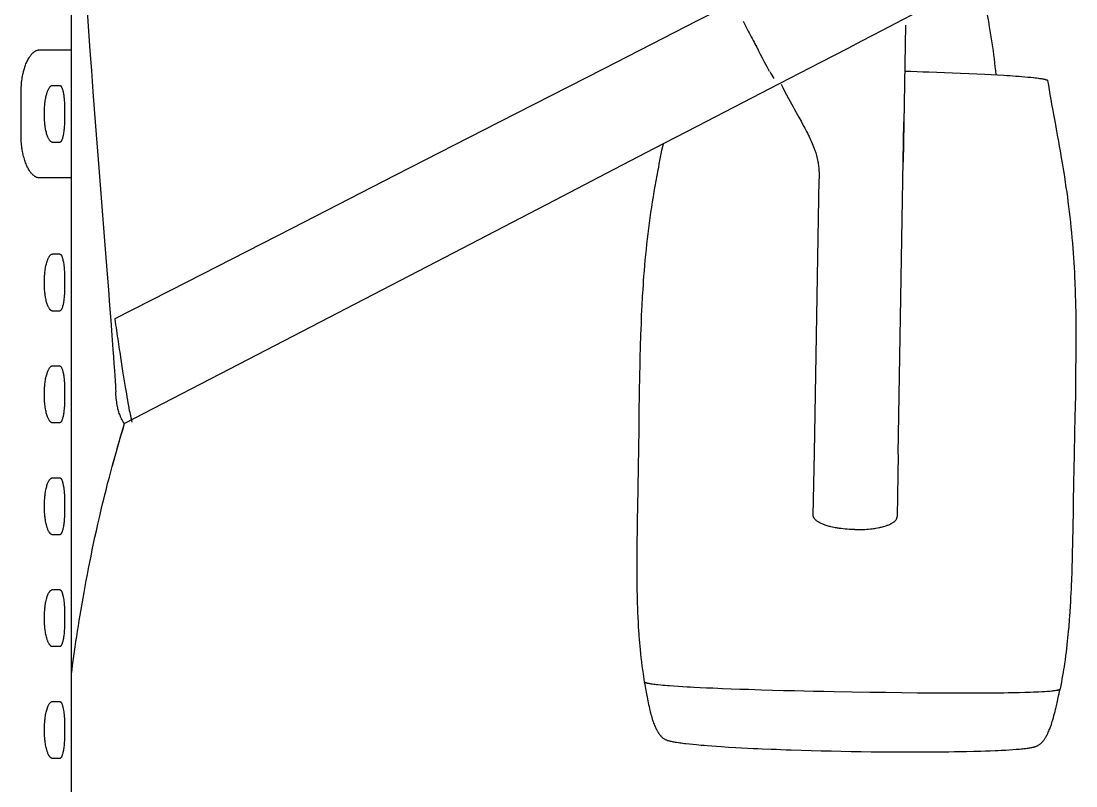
# Model space of a CAD drawing. Extents: x -62750 to 17911, y -49048 to 6133.
# Drawn here: x 1523 to 6557, y -37821 to -34174 of the extents above; entities that cross this region are included whole.
import ezdxf

# ---------------------------------------------------------------- set-up
doc = ezdxf.new("R2010")
doc.units = 0
doc.layers.get('0').update_dxf_attribs({"linetype": 'CONTINUOUS'})

msp = doc.modelspace()

# ---------------------------------------------------------------- linework, layer by layer
at = {"color": 7}
for p, q in [((1763.7, -42697.5), (1763.7, -25158.8)), ((4746.7, -34174.6), (4533.5, -34283.6)), ((4825.8, -34134.1), (4746.7, -34174.6)), ((5744.7, -34193.3), (5733.3, -34846.4)), ((4533.5, -34283.6), (4300.9, -34402.5)), ((4300.9, -34402.5), (3804.1, -34656.5)), ((1673.6, -34480.2), (1706.6, -34480.2)), ((1731, -34602.2), (1731, -34630.2)), ((3804.1, -34656.5), (3307.3, -34910.5)), ((5731.8, -34934.2), (5736.7, -34654.1)), ((1706.6, -34752.2), (1673.6, -34752.2)), ((1753.6, -34920.9), (1608.1, -34920.9)), ((3307.3, -34910.5), (2814.9, -35162.3)), ((5309.1, -36231.9), (5331.8, -34927.2)), ((5709, -36238.9), (5731.8, -34934.2)), ((2814.9, -35162.3), (2313.7, -35418.5)), ((1673.6, -35284.4), (1706.6, -35284.4)), ((2313.7, -35418.5), (1970.2, -35594.1)), ((1706.6, -35556.4), (1673.6, -35556.4)), ((6557.4, -35658.9), (6554.7, -35952.5)), ((1673.6, -35817.8), (1706.6, -35817.8)), ((1731, -35939.8), (1731, -35967.8)), ((1706.6, -36089.8), (1673.6, -36089.8)), ((5303.8, -36530.8), (5309.1, -36231.9)), ((5709, -36238.9), (5703.8, -36537.8)), ((1673.6, -36351.3), (1706.6, -36351.3)), ((1731, -36473.3), (1731, -36501.3)), ((1706.6, -36623.3), (1673.6, -36623.3)), ((1673.6, -36884.7), (1706.6, -36884.7)), ((1731, -37006.7), (1731, -37034.7)), ((1706.6, -37156.7), (1673.6, -37156.7)), ((1673.6, -37418), (1706.6, -37418)), ((1731, -37540), (1731, -37568)), ((1706.6, -37690), (1673.6, -37690))]:
    msp.add_line(p, q, dxfattribs=at)
at = {"color": 7, "ltscale": 0.35}
for p, q in [((1635.1, -34616.2), (1635.1, -34602.2)), ((1635.1, -34630.2), (1635.1, -34616.2)), ((1635.1, -35420.4), (1635.1, -35406.4)), ((1635.1, -35434.4), (1635.1, -35420.4)), ((1635.1, -35953.8), (1635.1, -35939.8)), ((1635.1, -35967.8), (1635.1, -35953.8)), ((1635.1, -36487.3), (1635.1, -36473.3)), ((1635.1, -36501.3), (1635.1, -36487.3)), ((1635.1, -37020.7), (1635.1, -37006.7)), ((1635.1, -37034.7), (1635.1, -37020.7)), ((1635.1, -37554), (1635.1, -37540)), ((1635.1, -37568), (1635.1, -37554))]:
    msp.add_line(p, q, dxfattribs=at)
at = {"color": 7, "ltscale": 9.78468e-05}
msp.add_line((1975.2, -35941.9), (1975.2, -35941.9), dxfattribs=at)
at = {"color": 7}
for points in [[(6121.7, -33963.4), (6075.7, -33987.6), (6029.7, -34011.7), (5977.9, -34038.9), (5926.1, -34066), (5828.2, -34117.1), (5730.2, -34168), (5632.1, -34219), (5534, -34269.9), (5468.6, -34303.8), (5337.7, -34371.5), (5141.3, -34473.1), (4748.6, -34676.4), (4544.5, -34782.1), (4315.5, -34900.8), (4069, -35028.6), (3502.3, -35322.6), (2607, -35787.4), (2017.2, -36093.4)], [(6099.7, -33975), (6105.1, -34000.1), (6110.4, -34025.3), (6115.6, -34050.4), (6120.7, -34075.6), (6125.7, -34100.8), (6130.5, -34126), (6135.2, -34151.2), (6139.8, -34176.4), (6142, -34189), (6144.2, -34201.6), (6147.4, -34220.6), (6150.5, -34239.5), (6153.5, -34258.5), (6156.4, -34277.5), (6159.2, -34296.4), (6161.8, -34315.4), (6164.4, -34334.4), (6166.8, -34353.4), (6169.1, -34372.4), (6171.2, -34391.5), (6173.2, -34410.5), (6175.1, -34429.6)], [(1838.9, -34127.8), (1842.1, -34174.6), (1845.3, -34221.2), (1848.7, -34268.6), (1852, -34315.8), (1858.8, -34408.7), (1862.6, -34460.4), (1866.4, -34511.9), (1874.1, -34613.9), (1881.9, -34714.7), (1888.1, -34794.2), (1894.2, -34872.9), (1907.1, -35037.5), (1921.7, -35221.6), (1934, -35379.8), (1940, -35455.8), (1945.7, -35529.6), (1951.2, -35602.3), (1956.6, -35672.3), (1961.6, -35739.4), (1964.1, -35774.1), (1966.6, -35807.9), (1968.9, -35840.7), (1970.5, -35864.6), (1972.1, -35887.9), (1973.8, -35915.4), (1974.5, -35928.8), (1975.2, -35941.9)], [(1523.2, -34511.6), (1523.3, -34503.8), (1523.5, -34496.1), (1523.9, -34488.4), (1524.4, -34480.6), (1525, -34473), (1525.8, -34465.3), (1526.7, -34457.7), (1527.8, -34450.2), (1529, -34442.7), (1530.3, -34435.3), (1531.8, -34428), (1532.6, -34424.3), (1533.4, -34420.6), (1534.3, -34417), (1535.2, -34413.5), (1536.4, -34408.8), (1537.7, -34404.1), (1539.1, -34399.5), (1540.9, -34394), (1542.7, -34388.6), (1544.6, -34383.3), (1546.6, -34378.1), (1548.7, -34373.1), (1551, -34368), (1553.3, -34363), (1555.7, -34358.2), (1558.2, -34353.6), (1559.5, -34351.4), (1560.8, -34349.1), (1563, -34345.6), (1565.3, -34342.1), (1567.6, -34338.8), (1570, -34335.6), (1572.5, -34332.6), (1574.9, -34329.8), (1576.2, -34328.4), (1577.5, -34327.1), (1578.8, -34325.8), (1580.1, -34324.6), (1582.1, -34322.8), (1584.1, -34321.1), (1586.1, -34319.6), (1588.2, -34318.2), (1590, -34317.1), (1591.9, -34316), (1593.7, -34315.1), (1595.6, -34314.2), (1597.4, -34313.5), (1599.2, -34312.9), (1601, -34312.4), (1602.4, -34312.1), (1603.7, -34311.9), (1605.1, -34311.7), (1606.5, -34311.6)], [(1606.5, -34311.6), (1610.1, -34311.5), (1612.4, -34311.5), (1617, -34311.6), (1622.1, -34311.6)], [(1622.1, -34311.6), (1661.2, -34311.5), (1684, -34311.6), (1721.3, -34311.6), (1757.1, -34311.6), (1762.4, -34311.6)], [(5071.7, -34369.2), (5062, -34351), (5052.2, -34332.7), (5042.5, -34314.4)], [(5095.8, -34413.8), (5083.8, -34391.7), (5071.7, -34369.2)], [(5740.9, -34412.5), (5770, -34413.3), (5799.1, -34414.2), (5827, -34415), (5854.9, -34415.9), (5892.9, -34417.1), (5930.9, -34418.5), (5969, -34419.9), (6007.4, -34421.4), (6045.8, -34423.1), (6084.3, -34424.8), (6122.7, -34426.7), (6152.7, -34428.3), (6182.7, -34430), (6212.7, -34431.8), (6227.7, -34432.8), (6242.7, -34433.8), (6257, -34434.8), (6271.2, -34435.8), (6285.2, -34436.9), (6299.2, -34438), (6313.3, -34439.2), (6327.4, -34440.5), (6341.6, -34441.8), (6355.7, -34443.3), (6362.8, -34444.1), (6369.9, -34445), (6379.1, -34446.1), (6383.6, -34446.8), (6388.2, -34447.4), (6392.7, -34448.2), (6397.3, -34448.9), (6401.2, -34449.6), (6405, -34450.4), (6408.8, -34451.2), (6411.1, -34451.8), (6413.3, -34452.4), (6414.8, -34452.8), (6416.2, -34453.2), (6417.5, -34453.7), (6418.7, -34454.2), (6419.5, -34454.5), (6420.3, -34455), (6421, -34455.3), (6421.5, -34455.7), (6422, -34456.2), (6422.3, -34456.5), (6422.5, -34456.8), (6422.6, -34457.2)], [(1657.2, -34493.1), (1658.8, -34490.7), (1659.6, -34489.6), (1660.4, -34488.6), (1661.5, -34487.2), (1662.6, -34486), (1663.7, -34484.9), (1664.8, -34484), (1665.9, -34483.1), (1667, -34482.4), (1668.1, -34481.7), (1669.1, -34481.2), (1670.2, -34480.8), (1671.2, -34480.5), (1672.4, -34480.3), (1673.6, -34480.2)], [(1706.6, -34480.2), (1707.3, -34480.3), (1708, -34480.4), (1708.6, -34480.6), (1709.1, -34480.8), (1709.6, -34481), (1710.6, -34481.6), (1711.6, -34482.3), (1712.6, -34483.2), (1713.1, -34483.9), (1713.7, -34484.5), (1714.2, -34485.3), (1714.8, -34486.1), (1715.7, -34487.6), (1716.6, -34489.3), (1717.7, -34491.5), (1718.7, -34494), (1719.7, -34496.7), (1720.7, -34499.8), (1721.7, -34503.2), (1722.6, -34506.9), (1723.5, -34510.9), (1724.4, -34515), (1724.9, -34517.5)], [(5150.5, -34475), (5158.7, -34491.1), (5167.1, -34507.4), (5176.3, -34524.9), (5185.8, -34542.7), (5193.4, -34556.9), (5201.1, -34571.1), (5207.9, -34583.3), (5214.6, -34595.5), (5228.6, -34620.5), (5235, -34632.1), (5246, -34651.7), (5251.4, -34661.5), (5259.5, -34676.3), (5263.5, -34683.7), (5267.5, -34691.1), (5272.1, -34700), (5276.7, -34709), (5281.8, -34719.1), (5284.3, -34724.2), (5286.7, -34729.3), (5289.9, -34736), (5293, -34742.7), (5296, -34749.5), (5299.4, -34757.4), (5302.6, -34765.3), (5305.7, -34773.4), (5308.7, -34781.3), (5310.1, -34785.4), (5311.5, -34789.4), (5312.9, -34793.4), (5314.1, -34797.4), (5315.8, -34802.8), (5317.4, -34808.1), (5319.3, -34815.2), (5321.1, -34822.3), (5322.8, -34829.5), (5324.4, -34836.7), (5325.5, -34842.7), (5326.6, -34848.8), (5327.6, -34855), (5328.5, -34861.1), (5329.2, -34867.2), (5330, -34874.1), (5330.6, -34880.9), (5331.1, -34887.8), (5331.4, -34894.6), (5331.7, -34902.4), (5331.9, -34910.2), (5331.9, -34918.1), (5331.9, -34925.9)], [(6422.6, -34457.2), (6426.2, -34479.7), (6429.9, -34502.2), (6433.7, -34524.6), (6437.6, -34547), (6441.6, -34569.5), (6447, -34599.4), (6450.6, -34619.3), (6457.9, -34659.1), (6465.1, -34698.5), (6468.7, -34718.2), (6474.1, -34747.8), (6478, -34769.9), (6481.9, -34792.1), (6487.7, -34825.4), (6490.5, -34842.1), (6493.3, -34858.8), (6497.9, -34887.1), (6502.4, -34915.5), (6504.6, -34929.7), (6506.8, -34943.9), (6510.1, -34966.6), (6513.4, -34989.4), (6516.5, -35012.1), (6519.5, -35034.9), (6522.4, -35057.7), (6525.5, -35082.6), (6528.3, -35107.5), (6531.1, -35132.4), (6533.7, -35157.3), (6536.1, -35182.2), (6538.4, -35207.2), (6540.6, -35232.1), (6542.6, -35257.1), (6544.3, -35280), (6545.9, -35302.8), (6547.3, -35325.7), (6548.7, -35348.6), (6549.9, -35371.4), (6550.7, -35385.7), (6551.3, -35399.9), (6552, -35414.3), (6552.6, -35428.7), (6553.7, -35457.3), (6554.5, -35482.5), (6555.2, -35507.7), (6555.8, -35532.9), (6556.3, -35558.1), (6556.6, -35574.2), (6556.8, -35590.4), (6557, -35607.9), (6557.2, -35625.3), (6557.4, -35658.9)], [(1523.2, -34720.9), (1523.2, -34581.3), (1523.2, -34511.6)], [(1640.7, -34540.8), (1641.8, -34535.7), (1642.9, -34530.8), (1644.2, -34525.9), (1645.5, -34521.3), (1646.8, -34516.7), (1647.9, -34513.6), (1649, -34510.6), (1650, -34507.8), (1651.1, -34505.1), (1652.7, -34501.5), (1653.5, -34499.8), (1654.4, -34498.2), (1655.8, -34495.6), (1657.2, -34493.1)], [(1724.9, -34517.5), (1725.7, -34522.5), (1726.5, -34527.6), (1727.2, -34532.9), (1727.7, -34536.9), (1728.1, -34541), (1728.5, -34545.3), (1729.2, -34553.2), (1729.8, -34561.5), (1730.3, -34569.9), (1730.3, -34571.8), (1730.7, -34580.9), (1730.9, -34588), (1731, -34595.1), (1731, -34602.2)], [(1635.1, -34602.2), (1635.2, -34595.8), (1635.3, -34589.4), (1635.6, -34583.1), (1636, -34576.7), (1636.5, -34570.5), (1637.2, -34564.2), (1637.9, -34558.2), (1638.7, -34552.3), (1639.7, -34546.5), (1640.7, -34540.8)], [(1646.6, -34714.9), (1645.2, -34710.2), (1643.8, -34705.2), (1642.5, -34700.1), (1641.4, -34694.9), (1640.3, -34689.5), (1639.3, -34684), (1638.8, -34680.6), (1638.3, -34677.1), (1637.8, -34673.5), (1637.2, -34668.4), (1636.5, -34661.4), (1636, -34655.6), (1635.6, -34649.3), (1635.3, -34643), (1635.2, -34636.6), (1635.1, -34630.2)], [(1731, -34630.2), (1730.9, -34640.2), (1730.7, -34650.2), (1730.4, -34660.1), (1730.1, -34664.9), (1729.9, -34669.8), (1729.4, -34676.4), (1728.9, -34682.9), (1728.3, -34689.3), (1727.9, -34694)], [(1525.4, -34763.3), (1524.7, -34756.3), (1524.2, -34749.3), (1523.8, -34742.2), (1523.5, -34735.1), (1523.3, -34728), (1523.2, -34720.9)], [(1673.6, -34752.2), (1673, -34752.2), (1672.3, -34752.2), (1671.6, -34752.1), (1671, -34751.9), (1669.7, -34751.5), (1668.3, -34750.9), (1667, -34750.2), (1665.7, -34749.3), (1664.9, -34748.6), (1664.1, -34747.9), (1663.3, -34747.2), (1662.5, -34746.4), (1661.2, -34744.9), (1659.8, -34743.2), (1659, -34742.1), (1658.2, -34740.9), (1656.7, -34738.4), (1655.1, -34735.7), (1653.8, -34733.1), (1652.4, -34730.4), (1650.9, -34726.8), (1649.4, -34723), (1648, -34719.1), (1646.6, -34714.9)], [(1727.9, -34694), (1727.1, -34700.3), (1726.3, -34706.3), (1725.3, -34712.2), (1724.3, -34717.8), (1723.8, -34720.5), (1723.2, -34723.1), (1722.1, -34727.6), (1721.5, -34729.8), (1720.9, -34731.9), (1720.1, -34734.5), (1719.3, -34737), (1718.4, -34739.4)], [(1538.9, -34832.3), (1537.1, -34826.3), (1535.5, -34820.1), (1533.9, -34813.9), (1532.4, -34807.6), (1531.1, -34801.3), (1529.9, -34794.9), (1528.9, -34789.7), (1528.1, -34784.5), (1527.3, -34779.2), (1526.8, -34775.3), (1526.3, -34771.3), (1525.4, -34763.3)], [(1718.4, -34739.4), (1717.3, -34741.8), (1716.3, -34743.9), (1715.7, -34745), (1715.1, -34746), (1714.5, -34746.8), (1714, -34747.6), (1713.2, -34748.5), (1712.4, -34749.4), (1711.7, -34750.1), (1710.9, -34750.7), (1710.1, -34751.3), (1709.3, -34751.7), (1708.5, -34752), (1707.5, -34752.2), (1706.6, -34752.2)], [(4586.9, -34760.1), (4580.3, -34791.4), (4573.9, -34822.7), (4570.8, -34838.6), (4567.6, -34854.5), (4564.6, -34869.9), (4561.6, -34885.4), (4556.9, -34910.6), (4552.3, -34935.7), (4547.8, -34960.9), (4543.5, -34986.1), (4539.3, -35011.3), (4535.2, -35036.4), (4531.4, -35061.5), (4527.6, -35086.7), (4524.1, -35111.9), (4520.7, -35137.1), (4517.4, -35162.3), (4514.3, -35187.6), (4511.3, -35212.8), (4508.4, -35238.1), (4505.8, -35263.4), (4503.2, -35288.8), (4500.8, -35314.1), (4498.6, -35339.5), (4496.5, -35364.9), (4494.5, -35390.3), (4492.9, -35411.5), (4491.4, -35432.7), (4490, -35453.9), (4489, -35469.7), (4488.1, -35485.6), (4487.1, -35501.5), (4486.3, -35517.5), (4485.4, -35533.5), (4484.6, -35549.5), (4483.1, -35581.6), (4481.8, -35613.6), (4480.6, -35645.7), (4479.8, -35666.7), (4479.1, -35687.8), (4478.5, -35709.5), (4477.8, -35731.2), (4476.7, -35773.9), (4475.7, -35816.9), (4474.9, -35859.9), (4474.3, -35888.6), (4473.8, -35917.3), (4473.2, -35955.5), (4472, -36032), (4470.7, -36121.5), (4469.4, -36211), (4468, -36300.6), (4466.4, -36397.2), (4464.8, -36493.9), (4463.9, -36548.2), (4463.5, -36575.3), (4462.9, -36615.9), (4462.5, -36646.4), (4462.2, -36676.9), (4462, -36701), (4461.8, -36725.1), (4461.7, -36746.4), (4461.7, -36767.8), (4461.7, -36798.1), (4461.8, -36828.4), (4462.1, -36858.6), (4462.3, -36873.7), (4462.5, -36888.8), (4462.9, -36908.9), (4463.4, -36928.9), (4463.9, -36949), (4464.6, -36971.6), (4465.5, -36994.2), (4466.5, -37016.8), (4467.6, -37039.4), (4468.9, -37061.4), (4470.3, -37083.3), (4471, -37094.3), (4471.8, -37105.3), (4473.1, -37121.8), (4474.5, -37138.2), (4476, -37154.7), (4477.5, -37171.1), (4479.5, -37190.3), (4481.6, -37209.5), (4483.9, -37228.6), (4486.3, -37247.8), (4487.5, -37257.4), (4488.8, -37267), (4490.2, -37276.5), (4491.6, -37285.9), (4493.5, -37298.7), (4495.4, -37311.4), (4497.5, -37324)], [(1608.1, -34920.9), (1606, -34920.8), (1603.9, -34920.6), (1601.7, -34920.2), (1599.6, -34919.7), (1597.5, -34919), (1595.4, -34918.2), (1593.2, -34917.2), (1591.6, -34916.3), (1590, -34915.4), (1588.3, -34914.4), (1587.1, -34913.6), (1585.9, -34912.7), (1583.5, -34910.8), (1581.1, -34908.8), (1578.6, -34906.5), (1576.1, -34904), (1573.7, -34901.3), (1571.3, -34898.5), (1569, -34895.5), (1566.7, -34892.3), (1565.3, -34890.4), (1564, -34888.4), (1562.7, -34886.4), (1561.4, -34884.3), (1558.8, -34880), (1556.4, -34875.5), (1555.1, -34873.1), (1553.9, -34870.6), (1551.4, -34865.5), (1549.1, -34860.3), (1546.9, -34855), (1544.7, -34849.5), (1542.7, -34843.9), (1540.8, -34838.1), (1538.9, -34832.3)], [(5330.1, -34874.2), (5330.7, -34881.3), (5331.1, -34888.5), (5331.5, -34895.6), (5331.7, -34902.8)], [(1760.1, -34920.9), (1759.5, -34920.9), (1758.3, -34920.9), (1753.6, -34920.9)], [(1762.5, -34920.9), (1762.4, -34920.9), (1762.1, -34920.9), (1761.7, -34920.9), (1761.2, -34920.9), (1760.5, -34920.9), (1760.1, -34920.9)], [(1635.1, -35406.4), (1635.2, -35398.9), (1635.3, -35395.1), (1635.4, -35391.4), (1635.7, -35386.4), (1636, -35381.5), (1636.4, -35376.6), (1637, -35370.5), (1637.6, -35364.4), (1638.4, -35358.5), (1639.4, -35352.6), (1640.4, -35346.9), (1641.5, -35341.3), (1642.7, -35335.9), (1644, -35330.6), (1645.4, -35325.5), (1646.9, -35320.6), (1647.7, -35318.2), (1648.6, -35315.9), (1649.4, -35313.7), (1650.2, -35311.5), (1651.4, -35308.7), (1652.6, -35306), (1653.8, -35303.4), (1655.1, -35300.9), (1656.5, -35298.5), (1657.9, -35296.3), (1659.3, -35294.2), (1660.8, -35292.3), (1662.2, -35290.6), (1663.7, -35289.1), (1664.8, -35288.1), (1665.9, -35287.3), (1667, -35286.5), (1668, -35285.9), (1669.1, -35285.4), (1670.2, -35285), (1671.2, -35284.7), (1672.4, -35284.5), (1673.6, -35284.4)], [(1706.6, -35284.4), (1707.3, -35284.4), (1708, -35284.6), (1708.6, -35284.7), (1709.1, -35284.9), (1709.6, -35285.2), (1710.6, -35285.7), (1711.6, -35286.5), (1712.6, -35287.4), (1713.1, -35288), (1713.7, -35288.7), (1714.2, -35289.5), (1714.8, -35290.3), (1715.9, -35292.1), (1716.9, -35293.9), (1717.8, -35296), (1718.7, -35298.2), (1719.7, -35300.9), (1720.6, -35303.5), (1721.4, -35306.2), (1722.3, -35309.7), (1723.2, -35313.7), (1724.1, -35317.8), (1724.9, -35322.2), (1725.8, -35327.2), (1726.6, -35332.4), (1727.5, -35339.6), (1728.3, -35347), (1729, -35354.6), (1729.5, -35360.9), (1729.9, -35367.7), (1730.3, -35375.8), (1730.5, -35379.8), (1730.8, -35387.7), (1730.9, -35393.2), (1731, -35398.8), (1731, -35408.9), (1731, -35434.4)], [(1673.6, -35556.4), (1672.4, -35556.3), (1671.1, -35556.1), (1669.8, -35555.7), (1668.6, -35555.2), (1667.3, -35554.5), (1666.5, -35554), (1665.7, -35553.4), (1664.9, -35552.8), (1664.1, -35552.1), (1663.1, -35551.1), (1662.3, -35550.2), (1661.5, -35549.3), (1660.6, -35548.4), (1659.8, -35547.3), (1659, -35546.2), (1658.3, -35545.1), (1656.7, -35542.6), (1655.1, -35539.9), (1653.8, -35537.3), (1652.4, -35534.5), (1650.9, -35531), (1649.3, -35527.1), (1647.8, -35522.9), (1646.4, -35518.6), (1645, -35513.7), (1643.6, -35508.6), (1642.9, -35505.7), (1642.2, -35502.8), (1640.9, -35496.9), (1639.8, -35490.8), (1639.2, -35487.4), (1638.7, -35484), (1638.2, -35480.5), (1637.5, -35475), (1636.8, -35469.2), (1636.5, -35465.4), (1636.1, -35461.6), (1635.7, -35454.9), (1635.4, -35448.1), (1635.2, -35441.2), (1635.1, -35434.4)], [(1731, -35434.4), (1730.9, -35444.2), (1730.7, -35454), (1730.4, -35463.7), (1729.9, -35473.2), (1729.6, -35478), (1729.3, -35482.7), (1728.9, -35487.2), (1728.5, -35491.7), (1727.9, -35497.6), (1727.2, -35503.4), (1726.5, -35509), (1726, -35512.4), (1725.4, -35515.8), (1724.9, -35519.1), (1724.3, -35522.3), (1723.4, -35526.4), (1722.5, -35530.3), (1721.5, -35534), (1720.6, -35537.3), (1719.6, -35540.4), (1718.5, -35543.2), (1717.4, -35545.9), (1716.4, -35547.8), (1715.4, -35549.6), (1714.4, -35551.2), (1713.6, -35552.2), (1712.9, -35553.1), (1712.1, -35553.9), (1711.3, -35554.6), (1710.5, -35555.2), (1709.7, -35555.6), (1708.9, -35556), (1708.1, -35556.2), (1707.3, -35556.4), (1706.6, -35556.4)], [(1993.9, -35753.2), (2000.9, -35798.4), (2007.9, -35843.1)], [(1635.1, -35939.8), (1635.2, -35932.3), (1635.3, -35928.5), (1635.4, -35924.8), (1635.7, -35919.8), (1636, -35914.9), (1636.4, -35910), (1637, -35903.9), (1637.6, -35897.8), (1638.4, -35891.9), (1639.4, -35886), (1640.4, -35880.3), (1641.5, -35874.7), (1642.7, -35869.3), (1644, -35864), (1645.4, -35858.9), (1646.9, -35854), (1647.7, -35851.6), (1648.6, -35849.3), (1649.4, -35847.1), (1650.2, -35844.9), (1651.4, -35842.1), (1652.6, -35839.4), (1653.8, -35836.8), (1655.1, -35834.3), (1656.5, -35831.9), (1657.9, -35829.7), (1659.3, -35827.6), (1660.8, -35825.7), (1662.2, -35824), (1663.7, -35822.5), (1664.8, -35821.5), (1665.9, -35820.7), (1667, -35819.9), (1668, -35819.3), (1669.1, -35818.8), (1670.2, -35818.4), (1671.2, -35818.1), (1672.4, -35817.9), (1673.6, -35817.8)], [(1706.6, -35817.8), (1707.6, -35817.9), (1708.6, -35818.1), (1709.5, -35818.5), (1710.5, -35819), (1711.4, -35819.7), (1712, -35820.2), (1712.6, -35820.8), (1713.1, -35821.4), (1713.7, -35822.1), (1714.4, -35823.1), (1715.5, -35824.9), (1716.6, -35826.9), (1717.7, -35829.1), (1718.7, -35831.5), (1719.7, -35834.3), (1720.6, -35836.9), (1721.4, -35839.6), (1722.3, -35843.1), (1723.2, -35847.1), (1724.1, -35851.2), (1724.9, -35855.6), (1725.8, -35860.6), (1726.6, -35865.8), (1727.5, -35872.9), (1728.3, -35880.3), (1729, -35887.9), (1729.3, -35891.5), (1729.8, -35899), (1730.3, -35907.7), (1730.4, -35909.8), (1730.7, -35919.8), (1730.9, -35929.8), (1731, -35939.8)], [(2007.9, -35843.1), (2014, -35881.4), (2017.1, -35900.3), (2020.2, -35919.1)], [(2016.9, -36093.4), (2016.7, -36093.4), (2016.4, -36093.3), (2016.1, -36093.2), (2016, -36093), (2015.6, -36092.6), (2014.9, -36091.8), (2014, -36090.8), (2013.1, -36089.5), (2012.1, -36088.1), (2011.1, -36086.4), (2010.4, -36085), (2008.6, -36081.7), (2006.5, -36077.7), (2005.2, -36075.3), (2003, -36070.9), (2001.4, -36067.7), (1999.7, -36064.2), (1998.4, -36061.3), (1997.1, -36058.2), (1995.4, -36054.1), (1993.7, -36049.6), (1991.9, -36044.6), (1990.1, -36039.1), (1989.2, -36036.2), (1988.3, -36033.1), (1987, -36028.3), (1985.7, -36023.2), (1984.5, -36017.8), (1983.3, -36012.1), (1982, -36005.2), (1980.7, -35997.8), (1979.6, -35990.1), (1978.6, -35982), (1977.6, -35973.6), (1976.8, -35964.8), (1976.1, -35955.7), (1975.6, -35948.8), (1975.2, -35941.9)], [(2020.2, -35919.1), (2025.5, -35950.7), (2028.2, -35966.2), (2030.9, -35981.4)], [(1673.6, -36089.8), (1672.4, -36089.7), (1671.1, -36089.5), (1669.8, -36089.1), (1668.6, -36088.6), (1667.3, -36087.9), (1666.5, -36087.4), (1665.7, -36086.8), (1664.9, -36086.2), (1664.1, -36085.5), (1663.1, -36084.5), (1662.3, -36083.6), (1661.5, -36082.7), (1660.6, -36081.8), (1659.8, -36080.7), (1659, -36079.7), (1658.3, -36078.5), (1656.7, -36076), (1655.1, -36073.3), (1653.8, -36070.7), (1652.4, -36067.9), (1650.9, -36064.4), (1649.3, -36060.5), (1647.8, -36056.3), (1646.4, -36052), (1645, -36047.1), (1643.6, -36042), (1642.9, -36039.1), (1642.2, -36036.2), (1640.9, -36030.3), (1639.8, -36024.2), (1639.2, -36020.8), (1638.7, -36017.4), (1638.2, -36013.9), (1637.5, -36008.4), (1636.8, -36002.6), (1636.5, -35998.8), (1636.1, -35995), (1635.7, -35988.3), (1635.4, -35981.5), (1635.2, -35974.7), (1635.1, -35967.8)], [(1731, -35967.8), (1730.9, -35977.6), (1730.7, -35987.4), (1730.4, -35997.1), (1729.9, -36006.6), (1729.6, -36011.4), (1729.3, -36016.1), (1728.9, -36020.6), (1728.5, -36025.1), (1727.9, -36031), (1727.2, -36036.8), (1726.5, -36042.4), (1726, -36045.8), (1725.4, -36049.2), (1724.9, -36052.5), (1724.3, -36055.7), (1723.4, -36059.8), (1722.5, -36063.7), (1721.5, -36067.4), (1720.5, -36070.8), (1719.4, -36074.1), (1718.3, -36077.1), (1717.7, -36078.5), (1717.1, -36079.8), (1716.5, -36081), (1715.9, -36082.2), (1715.3, -36083.2), (1714.7, -36084.1), (1714.2, -36084.9), (1713.6, -36085.6), (1712.6, -36086.8), (1711.6, -36087.8), (1711, -36088.2), (1710.5, -36088.6), (1709.5, -36089.1), (1708.6, -36089.5), (1707.6, -36089.7), (1706.6, -36089.8)], [(2030.9, -35981.4), (2033.3, -35994.9), (2035.7, -36008.1), (2037.7, -36019.1), (2039.8, -36029.9)], [(6554.7, -35952.5), (6553.5, -36015.4), (6552.7, -36057.3), (6551, -36141.1), (6549.1, -36235.4), (6547.5, -36315.4), (6546.5, -36368.7), (6544.6, -36475.3), (6543.6, -36533.7), (6543, -36562.9), (6542.2, -36606.7), (6541.5, -36639.6), (6540.8, -36672.4), (6540.1, -36700.1), (6539.4, -36727.7), (6538.9, -36748.9), (6538.2, -36770.2), (6537.2, -36802.8), (6536, -36835.4), (6534.7, -36867.9), (6534, -36884.1), (6533.3, -36900.3), (6532.2, -36921.9), (6531.1, -36943.5), (6529.8, -36965), (6528.3, -36989.3), (6526.6, -37013.5), (6525.7, -37026.1), (6524.8, -37038.6), (6523.8, -37050.3), (6522.9, -37062), (6521.9, -37073.5), (6520.8, -37085), (6519.4, -37100.2), (6517.9, -37115.5), (6516.3, -37130.8), (6514.4, -37148), (6512.4, -37165.2), (6510.3, -37182.3), (6508.1, -37199.4), (6505.4, -37219.4), (6504, -37229.4), (6502.6, -37239.4), (6500.6, -37252.7), (6498.5, -37266), (6496.4, -37279.2), (6493.7, -37295.1), (6490.9, -37311), (6488.1, -37326.9), (6485, -37342.7), (6481.9, -37358.6)], [(2039.8, -36029.9), (2041.6, -36039.4), (2043.4, -36048.5), (2045.2, -36056.9), (2046.9, -36064.8)], [(1944.4, -36348.8), (1952.9, -36316.7), (1961.6, -36284.7), (1970.4, -36252.8), (1974.9, -36236.8), (1979.4, -36220.8), (1984, -36204.9), (1988.6, -36188.9), (1993.2, -36173), (1997.9, -36157), (2004.1, -36135.8), (2010.5, -36114.6), (2016.9, -36093.4)], [(1959.1, -36293.8), (1967, -36265.4), (1974.9, -36236.8), (1983.1, -36208.3), (1991.4, -36179.7), (1999.9, -36151), (2008.6, -36122.2), (2017.4, -36093.2)], [(2046.9, -36064.8), (2048, -36069.4), (2049, -36073.7), (2049.8, -36077), (2050.6, -36080.1), (2051.5, -36083.2), (2052.3, -36085.9)], [(1635.1, -36473.3), (1635.2, -36465.9), (1635.4, -36458.6), (1635.8, -36451.2), (1636.3, -36444), (1636.8, -36438.8), (1637.4, -36433.7), (1638, -36428.6), (1638.6, -36424), (1639.4, -36419.5), (1640.1, -36415), (1641.3, -36409), (1642.6, -36403.2), (1644, -36397.5), (1645.4, -36392.7), (1646.8, -36388), (1648.3, -36383.5), (1649.9, -36379.3), (1651.3, -36375.7), (1652.9, -36372.3), (1654.4, -36369.1), (1656, -36366.2), (1656.9, -36364.8), (1657.7, -36363.4), (1659.2, -36361.2), (1660.8, -36359.2), (1661.6, -36358.3), (1662.3, -36357.4), (1663.4, -36356.3), (1664.5, -36355.3), (1665.5, -36354.4), (1666.9, -36353.5), (1668.2, -36352.7), (1668.9, -36352.4), (1669.6, -36352.1), (1670.6, -36351.8), (1671.6, -36351.5), (1672.6, -36351.4), (1673.6, -36351.3)], [(1706.6, -36351.3), (1707.4, -36351.4), (1708.3, -36351.5), (1709.1, -36351.8), (1709.9, -36352.2), (1710.5, -36352.5), (1711, -36352.9), (1711.5, -36353.3), (1712.1, -36353.8), (1712.9, -36354.7), (1713.8, -36355.7), (1714.6, -36356.8), (1715.1, -36357.7), (1715.7, -36358.6), (1716.3, -36359.7), (1716.9, -36360.9), (1717.9, -36363), (1718.8, -36365.3), (1719.7, -36367.8), (1720.4, -36369.8), (1721, -36371.9), (1721.6, -36374), (1722.2, -36376.3), (1723.1, -36379.9), (1723.9, -36383.7), (1724.7, -36387.6), (1725.2, -36390.7), (1725.7, -36393.8), (1726.7, -36400.3), (1727.6, -36407.1), (1728.2, -36413), (1728.8, -36419), (1729.3, -36425.1), (1729.6, -36429.7), (1729.9, -36434.5), (1730.4, -36444), (1730.7, -36453.7), (1730.9, -36463.5), (1731, -36473.3)], [(1763.7, -37286.6), (1766.3, -37266.4), (1768.9, -37246.2), (1771.9, -37224.5), (1774.9, -37202.9), (1778.2, -37179.9), (1781.5, -37156.9), (1785.1, -37132.7), (1788.8, -37108.5), (1792.7, -37083.3), (1796.6, -37058.1), (1800.8, -37032.2), (1805.1, -37006.2), (1809.6, -36979.5), (1814.1, -36952.8), (1818.9, -36925.3), (1823.8, -36897.8), (1828.9, -36869.7), (1834.2, -36841.5), (1839.6, -36812.7), (1845.2, -36783.9), (1851, -36754.5), (1856.9, -36725.2), (1863, -36695.3), (1869.3, -36665.4), (1875.8, -36635.1), (1882.5, -36604.8), (1889.7, -36572.6), (1897, -36540.5), (1902.1, -36518.7), (1907.2, -36497), (1912.4, -36475.3), (1917.7, -36453.7), (1923.1, -36432.1), (1928.5, -36410.5), (1932.4, -36395), (1936.4, -36379.5), (1940.4, -36364.1), (1944.4, -36348.8)], [(1673.6, -36623.3), (1672.5, -36623.2), (1671.3, -36623.1), (1670.2, -36622.7), (1669.2, -36622.4), (1668.2, -36621.9), (1667.2, -36621.4), (1666.5, -36620.9), (1665.8, -36620.4), (1664.3, -36619.2), (1662.9, -36617.8), (1661.7, -36616.5), (1660.5, -36615.1), (1659.4, -36613.6), (1658.5, -36612.4), (1657.7, -36611.2), (1656.9, -36609.8), (1656, -36608.4), (1654.5, -36605.6), (1653, -36602.7), (1651.6, -36599.6), (1650.3, -36596.3), (1649.1, -36593.3), (1648, -36590.2), (1646.9, -36586.9), (1646.1, -36584.4), (1645.3, -36581.8), (1644.6, -36579.1), (1643.8, -36576.4), (1642.4, -36570.7), (1641.2, -36564.8), (1640, -36558.8), (1639, -36552.7), (1638.1, -36547.1), (1637.4, -36541.3), (1636.8, -36535.5), (1636.2, -36529.7), (1635.8, -36523.8), (1635.6, -36520), (1635.4, -36516.3), (1635.3, -36512.6), (1635.2, -36508.8), (1635.1, -36501.3)], [(1731, -36501.3), (1731, -36510.8), (1730.8, -36520.2), (1730.4, -36529.5), (1730, -36538.7), (1729.5, -36546.6), (1728.9, -36554.3), (1728.5, -36558.5), (1728.1, -36562.8), (1727.5, -36568.2), (1726.8, -36573.6), (1726.1, -36578.8), (1725.1, -36584.5), (1724.1, -36589.9), (1723.6, -36592.5), (1723, -36595), (1722.1, -36598.9), (1721.1, -36602.6), (1720, -36606), (1718.9, -36609.2), (1718.3, -36610.6), (1717.7, -36612), (1716.6, -36614.3), (1716, -36615.4), (1715.5, -36616.4), (1714.7, -36617.6), (1713.9, -36618.7), (1713.1, -36619.7), (1712.1, -36620.8), (1711.5, -36621.3), (1711, -36621.7), (1710.5, -36622.1), (1709.9, -36622.4), (1709.1, -36622.8), (1708.3, -36623.1), (1707.4, -36623.3), (1706.6, -36623.3)], [(5502.7, -36598.8), (5493.3, -36598.5), (5483.9, -36598.2), (5474.5, -36597.6), (5465.2, -36597), (5455.8, -36596.2), (5446.5, -36595.2), (5437.6, -36594.1), (5428.8, -36592.9), (5424.4, -36592.3), (5420.1, -36591.6), (5414.2, -36590.6), (5408.4, -36589.5), (5402.6, -36588.3), (5395.2, -36586.8), (5387.8, -36585), (5384.2, -36584.1), (5380.5, -36583.2), (5375.7, -36581.8), (5370.8, -36580.4), (5366, -36578.9), (5360.4, -36577), (5354.8, -36575), (5352.1, -36573.9), (5349.3, -36572.8), (5345.7, -36571.3), (5342, -36569.7), (5338.5, -36568), (5334.6, -36566), (5330.8, -36563.9), (5328.9, -36562.9), (5327.1, -36561.7), (5324.6, -36560.2), (5322.3, -36558.5), (5319.9, -36556.8), (5318.6, -36555.7), (5317.2, -36554.6), (5315.5, -36553.1), (5313.9, -36551.5), (5312.3, -36549.9), (5310.8, -36548.1), (5309.3, -36546.3), (5308, -36544.4), (5307.4, -36543.4), (5306.9, -36542.4), (5306.4, -36541.5), (5305.9, -36540.5), (5305.3, -36539.1), (5304.9, -36537.7), (5304.5, -36536.3), (5304.1, -36534.5), (5304, -36533.6), (5303.9, -36532.7), (5303.8, -36531.8), (5303.8, -36530.8)], [(5502.7, -36598.8), (5512.1, -36598.9), (5521.5, -36598.8), (5530.9, -36598.6), (5540.2, -36598.3), (5549.6, -36597.8), (5559, -36597.1), (5567.9, -36596.4), (5576.7, -36595.5), (5581.1, -36595), (5585.5, -36594.4), (5591.4, -36593.6), (5597.2, -36592.8), (5603.1, -36591.8), (5610.5, -36590.5), (5617.9, -36589), (5621.6, -36588.3), (5625.3, -36587.4), (5630.2, -36586.3), (5635.1, -36585), (5639.9, -36583.7), (5645.6, -36582), (5651.3, -36580.2), (5654.1, -36579.2), (5656.9, -36578.2), (5660.6, -36576.8), (5664.2, -36575.3), (5667.9, -36573.8), (5671.8, -36571.9), (5675.7, -36570), (5677.6, -36568.9), (5679.5, -36567.9), (5682, -36566.4), (5684.4, -36564.8), (5686.8, -36563.2), (5688.2, -36562.2), (5689.5, -36561.1), (5691.3, -36559.7), (5693, -36558.1), (5694.7, -36556.5), (5696.3, -36554.8), (5697.7, -36553.1), (5699.1, -36551.2), (5699.7, -36550.3), (5700.4, -36549.3), (5700.9, -36548.4), (5701.4, -36547.4), (5702, -36546.1), (5702.5, -36544.7), (5703, -36543.3), (5703.4, -36541.5), (5703.5, -36540.6), (5703.7, -36539.7), (5703.7, -36538.7), (5703.8, -36537.8)], [(1635.1, -37006.7), (1635.2, -36999.3), (1635.4, -36992), (1635.8, -36984.6), (1636.3, -36977.4), (1636.8, -36972.2), (1637.4, -36967.1), (1638, -36962), (1638.6, -36957.4), (1639.4, -36952.9), (1640.1, -36948.4), (1641.3, -36942.4), (1642.6, -36936.6), (1644, -36930.9), (1645.4, -36926.1), (1646.8, -36921.4), (1648.3, -36916.9), (1649.9, -36912.7), (1651.3, -36909.1), (1652.9, -36905.7), (1654.4, -36902.5), (1656, -36899.6), (1656.9, -36898.2), (1657.7, -36896.8), (1659.2, -36894.6), (1660.8, -36892.6), (1661.6, -36891.7), (1662.3, -36890.8), (1663.4, -36889.7), (1664.5, -36888.7), (1665.5, -36887.8), (1666.9, -36886.9), (1668.2, -36886.1), (1668.9, -36885.8), (1669.6, -36885.5), (1670.6, -36885.2), (1671.6, -36884.9), (1672.6, -36884.8), (1673.6, -36884.7)], [(1706.6, -36884.7), (1707.4, -36884.8), (1708.3, -36884.9), (1709.1, -36885.2), (1709.9, -36885.6), (1710.5, -36885.9), (1711, -36886.3), (1711.5, -36886.7), (1712.1, -36887.2), (1712.9, -36888.1), (1713.8, -36889.1), (1714.6, -36890.2), (1715.1, -36891.1), (1715.7, -36892), (1716.3, -36893.1), (1716.9, -36894.3), (1717.9, -36896.4), (1718.8, -36898.7), (1719.7, -36901.2), (1720.4, -36903.2), (1721, -36905.3), (1721.6, -36907.4), (1722.2, -36909.7), (1723.1, -36913.3), (1723.9, -36917.1), (1724.7, -36921), (1725.2, -36924.1), (1725.7, -36927.2), (1726.7, -36933.7), (1727.6, -36940.5), (1728.2, -36946.4), (1728.8, -36952.4), (1729.3, -36958.5), (1729.6, -36963.1), (1729.9, -36967.9), (1730.4, -36977.4), (1730.7, -36987.1), (1730.9, -36996.9), (1731, -37006.7)], [(1673.6, -37156.7), (1672.5, -37156.6), (1671.3, -37156.5), (1670.2, -37156.1), (1669.2, -37155.8), (1668.2, -37155.3), (1667.2, -37154.8), (1666.5, -37154.3), (1665.8, -37153.8), (1664.3, -37152.6), (1662.9, -37151.2), (1661.7, -37149.9), (1660.5, -37148.5), (1659.4, -37147), (1658.5, -37145.8), (1657.7, -37144.6), (1656.9, -37143.2), (1656, -37141.8), (1654.5, -37139), (1653, -37136.1), (1651.6, -37133), (1650.3, -37129.7), (1649.1, -37126.7), (1648, -37123.6), (1646.9, -37120.3), (1646.1, -37117.8), (1645.3, -37115.2), (1644.6, -37112.5), (1643.8, -37109.8), (1642.4, -37104.1), (1641.2, -37098.2), (1640, -37092.2), (1639, -37086.1), (1638.1, -37080.5), (1637.4, -37074.7), (1636.8, -37068.9), (1636.2, -37063.1), (1635.8, -37057.2), (1635.6, -37053.4), (1635.4, -37049.7), (1635.3, -37046), (1635.2, -37042.2), (1635.1, -37034.7)], [(1731, -37034.7), (1731, -37044.2), (1730.8, -37053.6), (1730.4, -37062.9), (1730, -37072.1), (1729.5, -37080), (1728.9, -37087.7), (1728.5, -37091.9), (1728.1, -37096.2), (1727.5, -37101.6), (1726.8, -37107), (1726.1, -37112.2), (1725.1, -37117.9), (1724.1, -37123.3), (1723.6, -37125.9), (1723, -37128.4), (1722.1, -37132.3), (1721.1, -37136), (1720, -37139.4), (1718.9, -37142.6), (1718.3, -37144), (1717.7, -37145.4), (1716.6, -37147.7), (1716, -37148.8), (1715.5, -37149.8), (1714.7, -37151), (1713.9, -37152.1), (1713.1, -37153.1), (1712.1, -37154.2), (1711.5, -37154.7), (1711, -37155.1), (1710.5, -37155.5), (1709.9, -37155.8), (1709.1, -37156.2), (1708.3, -37156.5), (1707.4, -37156.7), (1706.6, -37156.7)], [(4497.5, -37324), (4499.3, -37335.1), (4501.2, -37346.1), (4503.2, -37357.1), (4504.7, -37365.3), (4507.9, -37381.8), (4512.5, -37405.6), (4514.8, -37417.4), (4516, -37423.3), (4517.8, -37432.1), (4520, -37442.1), (4522.3, -37452.1), (4524.6, -37462), (4526, -37467.4), (4527.3, -37472.7), (4529.3, -37479.9), (4531.2, -37487), (4533.3, -37494.1), (4535.8, -37502.2), (4537.1, -37506.2), (4538.5, -37510.2), (4540.3, -37515.6), (4542.2, -37520.9), (4544.2, -37526.1), (4546.6, -37532.1), (4549.1, -37538), (4550.4, -37540.9), (4551.7, -37543.8), (4553.6, -37547.7), (4555.5, -37551.5), (4557.4, -37555.3), (4558.8, -37557.9), (4560.3, -37560.4), (4561.7, -37562.8), (4563.1, -37565.2), (4565.4, -37568.8), (4567.8, -37572.3), (4570.3, -37575.8), (4571.7, -37577.4), (4573, -37579.1), (4574.3, -37580.7), (4575.7, -37582.2), (4577, -37583.6), (4578.2, -37584.9), (4580.3, -37587), (4582.5, -37589), (4584.8, -37590.9), (4587.1, -37592.7), (4589.6, -37594.5), (4592.1, -37596.1), (4593.5, -37596.9), (4594.9, -37597.7), (4597.9, -37599.2), (4600.8, -37600.6), (4603.9, -37601.8), (4606.9, -37603), (4608.9, -37603.6), (4610.9, -37604.3), (4614.8, -37605.4), (4618.5, -37606.4), (4622.2, -37607.3), (4625.1, -37608), (4631, -37609.2), (4635.8, -37610.1), (4640.6, -37611), (4645.6, -37611.9), (4650.6, -37612.7), (4660.4, -37614.2), (4666.7, -37615.1), (4673.1, -37616), (4681.4, -37617.1), (4689.7, -37618.1), (4696.4, -37618.8), (4713.2, -37620.7), (4729.9, -37622.4), (4746.7, -37624), (4757.6, -37625), (4768.5, -37625.9), (4782.8, -37627.1), (4797.1, -37628.2), (4819.9, -37630), (4842.7, -37631.6), (4865.5, -37633.1), (4882.6, -37634.2), (4899.7, -37635.3), (4934, -37637.3), (4962.1, -37638.8), (4990.3, -37640.3), (5018.4, -37641.7), (5039.6, -37642.7), (5060.7, -37643.6), (5102.9, -37645.4), (5126.3, -37646.4), (5149.7, -37647.3), (5173.9, -37648.1), (5198, -37649), (5245.6, -37650.5), (5293.2, -37651.9), (5340.9, -37653.2), (5388.7, -37654.3), (5436.4, -37655.3), (5484.2, -37656.2)], [(4497.8, -37324.8), (4498.2, -37325.2), (4498.6, -37325.6), (4499.1, -37325.9), (4499.9, -37326.4), (4500.8, -37326.8), (4501.7, -37327.2), (4503.3, -37327.8), (4504.9, -37328.3), (4506.5, -37328.8), (4509.2, -37329.5), (4512, -37330.2), (4514.8, -37330.8), (4518.4, -37331.5), (4522.1, -37332.1), (4525.8, -37332.7), (4529.4, -37333.3), (4536.8, -37334.4), (4543.4, -37335.2), (4549.9, -37336), (4556.4, -37336.8), (4562.9, -37337.5), (4576, -37338.8), (4586.5, -37339.8), (4597.1, -37340.7), (4607.6, -37341.6), (4618.1, -37342.4), (4639.2, -37343.9), (4660.4, -37345.4), (4681.5, -37346.7), (4702.7, -37347.9), (4718.6, -37348.8), (4734.4, -37349.7), (4764.7, -37351.2), (4794.9, -37352.6), (4825.1, -37353.9), (4847.7, -37354.9), (4870.4, -37355.8), (4911.8, -37357.4), (4953.3, -37358.9), (4994.7, -37360.2), (5025.8, -37361.2), (5056.9, -37362.2), (5109.5, -37363.7), (5162, -37365.1), (5214.6, -37366.4), (5259.7, -37367.5), (5304.7, -37368.6), (5353.8, -37369.6), (5402.9, -37370.7), (5489, -37372.3)], [(5484.2, -37656.2), (5532, -37657), (5579.8, -37657.6), (5627.5, -37658.2), (5675.3, -37658.6), (5722.9, -37658.9), (5770.5, -37659), (5794.7, -37659), (5818.9, -37658.9), (5842.3, -37658.8), (5865.7, -37658.7), (5907.9, -37658.4), (5929.1, -37658.2), (5950.2, -37657.9), (5978.4, -37657.5), (6006.6, -37657), (6034.8, -37656.5), (6069.1, -37655.7), (6086.2, -37655.2), (6103.4, -37654.7), (6126.2, -37654), (6149, -37653.1), (6171.9, -37652.2), (6186.2, -37651.6), (6200.6, -37650.9), (6211.5, -37650.4), (6222.4, -37649.8), (6239.2, -37648.7), (6256, -37647.6), (6272.9, -37646.3), (6279.8, -37645.8), (6288.1, -37645), (6296.4, -37644.3), (6302.8, -37643.6), (6309.2, -37642.9), (6318.9, -37641.8), (6324, -37641.1), (6329, -37640.4), (6333.8, -37639.7), (6338.5, -37639), (6344.5, -37637.9), (6347.4, -37637.4), (6351.2, -37636.6), (6354.9, -37635.8), (6358.9, -37634.8), (6360.9, -37634.2), (6362.8, -37633.6), (6365.9, -37632.6), (6369, -37631.4), (6372, -37630.2), (6375, -37628.8), (6376.5, -37628), (6377.9, -37627.2), (6380.5, -37625.7), (6383, -37624), (6385.4, -37622.3), (6387.7, -37620.5), (6390, -37618.6), (6392.1, -37616.6), (6393.5, -37615.3), (6394.8, -37613.9), (6396.2, -37612.4), (6397.6, -37610.9), (6399, -37609.3), (6400.4, -37607.7), (6403, -37604.3), (6405.5, -37600.9), (6408, -37597.4), (6409.5, -37595), (6411, -37592.7), (6412.5, -37590.2), (6414, -37587.7), (6416.1, -37584), (6418.1, -37580.2), (6420.1, -37576.4), (6421.5, -37573.6), (6422.9, -37570.7), (6425.6, -37564.9), (6428.2, -37559), (6430.4, -37553.8), (6432.5, -37548.5), (6434.5, -37543.3), (6436, -37539.3), (6437.4, -37535.3), (6440.2, -37527.3), (6442.5, -37520.3), (6444.8, -37513.3), (6446.9, -37506.2), (6448.5, -37500.9), (6450, -37495.5), (6452.7, -37485.7), (6455.3, -37475.8), (6457.8, -37465.9), (6460, -37457.1), (6461.4, -37451.3), (6464.1, -37439.6), (6469.6, -37416), (6473.3, -37399.6), (6475.1, -37391.4), (6477.5, -37380.5), (6479.7, -37369.5), (6481.9, -37358.6)], [(5489, -37372.3), (5573.7, -37373.6), (5650.4, -37374.6), (5727.2, -37375.5), (5801.5, -37376.3), (5838.6, -37376.6), (5875.7, -37376.9), (5925.2, -37377.1), (5974.7, -37377.3), (6024.3, -37377.4), (6066.6, -37377.4), (6108.9, -37377.2), (6151.2, -37377), (6172.4, -37376.8), (6193.5, -37376.6), (6213.6, -37376.3), (6233.6, -37376), (6260.3, -37375.6), (6287, -37375), (6313.8, -37374.3), (6327.4, -37373.9), (6341.1, -37373.4), (6354.3, -37372.9), (6367.5, -37372.4), (6380.9, -37371.7), (6394.4, -37371), (6407.6, -37370.2), (6420.7, -37369.3), (6427.3, -37368.8), (6433.9, -37368.3), (6442.3, -37367.5), (6446.5, -37367), (6450.7, -37366.6), (6454.9, -37366), (6459.2, -37365.5), (6462.7, -37364.9), (6466.2, -37364.3), (6469.8, -37363.7), (6471.8, -37363.2), (6473.8, -37362.7), (6475.1, -37362.4), (6476.4, -37362), (6477.6, -37361.6), (6478.7, -37361.1), (6479.4, -37360.8), (6480.1, -37360.4), (6480.6, -37360.1), (6481.1, -37359.8), (6481.4, -37359.5), (6481.7, -37359.2)], [(1635.1, -37540), (1635.2, -37532.6), (1635.4, -37525.3), (1635.8, -37517.9), (1636.3, -37510.7), (1636.8, -37505.5), (1637.4, -37500.4), (1638, -37495.3), (1638.5, -37491.9), (1639, -37488.6), (1639.7, -37484.1), (1640.5, -37479.8), (1641.4, -37475.5), (1642.6, -37469.9), (1644, -37464.4), (1645.4, -37459.2), (1646.9, -37454.3), (1647.7, -37451.8), (1648.6, -37449.5), (1649.4, -37447.3), (1650.2, -37445.1), (1651.6, -37441.8), (1653.1, -37438.6), (1654.6, -37435.5), (1656.1, -37432.7), (1657.7, -37430.1), (1659.2, -37427.9), (1660.8, -37425.9), (1661.6, -37425), (1662.3, -37424.1), (1663.4, -37423), (1664.5, -37422), (1665.5, -37421.1), (1666.9, -37420.2), (1668.2, -37419.4), (1668.9, -37419.1), (1669.6, -37418.8), (1670.6, -37418.5), (1671.6, -37418.2), (1672.6, -37418.1), (1673.6, -37418)], [(1706.6, -37418), (1707.4, -37418.1), (1708.3, -37418.2), (1709.1, -37418.5), (1709.9, -37418.9), (1710.5, -37419.2), (1711, -37419.6), (1711.5, -37420), (1712.1, -37420.5), (1712.9, -37421.4), (1713.8, -37422.4), (1714.6, -37423.5), (1715.1, -37424.4), (1715.7, -37425.3), (1716.3, -37426.4), (1716.9, -37427.6), (1717.9, -37429.7), (1718.8, -37432), (1719.7, -37434.5), (1720.4, -37436.5), (1721, -37438.6), (1721.6, -37440.7), (1722.2, -37443), (1723.1, -37446.6), (1723.9, -37450.4), (1724.7, -37454.3), (1725.2, -37457.4), (1725.7, -37460.5), (1726.7, -37467), (1727.6, -37473.8), (1728.2, -37479.7), (1728.8, -37485.7), (1729.3, -37491.8), (1729.6, -37496.4), (1729.9, -37501.2), (1730.4, -37510.7), (1730.7, -37520.4), (1730.9, -37530.2), (1731, -37540)], [(1673.6, -37690), (1672.5, -37689.9), (1671.3, -37689.8), (1670.2, -37689.4), (1669.2, -37689.1), (1668.2, -37688.6), (1667.2, -37688.1), (1666.5, -37687.6), (1665.8, -37687.1), (1664.3, -37685.9), (1662.9, -37684.5), (1661.7, -37683.2), (1660.5, -37681.8), (1659.4, -37680.3), (1658.5, -37679.1), (1657.7, -37677.9), (1656.9, -37676.5), (1656, -37675.1), (1654.5, -37672.3), (1653, -37669.4), (1651.6, -37666.3), (1650.3, -37663), (1649.1, -37660), (1648, -37656.9), (1646.9, -37653.6), (1646.1, -37651.1), (1645.3, -37648.5), (1644.6, -37645.8), (1643.8, -37643.1), (1642.4, -37637.4), (1641.2, -37631.5), (1640, -37625.5), (1639, -37619.4), (1638.1, -37613.8), (1637.4, -37608), (1636.8, -37602.2), (1636.2, -37596.4), (1635.8, -37590.5), (1635.6, -37586.7), (1635.4, -37583), (1635.3, -37579.3), (1635.2, -37575.5), (1635.1, -37568)], [(1731, -37568), (1731, -37575.6), (1730.8, -37585.6), (1730.5, -37595.6), (1730.2, -37600.6), (1730, -37605.5), (1729.5, -37613.6), (1728.9, -37620.8), (1728.3, -37627.9), (1727.5, -37635.1), (1726.6, -37642.1), (1726, -37645.6), (1725.5, -37649), (1725, -37652.1), (1724.4, -37655.2), (1723.8, -37658), (1723.2, -37660.7), (1722.6, -37663.3), (1722, -37665.8), (1721, -37669.4), (1720, -37672.8), (1718.9, -37675.9), (1718.3, -37677.4), (1717.7, -37678.7), (1716.6, -37681), (1716, -37682.1), (1715.5, -37683.1), (1714.7, -37684.3), (1713.9, -37685.4), (1713.1, -37686.4), (1712.1, -37687.5), (1711.5, -37688), (1711, -37688.4), (1710.5, -37688.8), (1709.9, -37689.1), (1709.1, -37689.5), (1708.3, -37689.8), (1707.4, -37690), (1706.6, -37690)]]:
    msp.add_lwpolyline(points, dxfattribs=at)
for centre, radius, start, end in [((34956, -18570.6), 33803.7, 207.48955, 207.63375), ((23305, -24660.7), 20657, 207.65747, 207.86135), ((46087.6, -29143.6), 44586.5, 188.31843, 188.3904), ((23022.5, -32543.3), 21272.1, 188.39663, 188.67898), ((2017, -36093), 0.458, 263.8915, 297.2146)]:
    msp.add_arc(centre, radius, start, end, dxfattribs=at)
msp.add_ellipse((5044.9, -34290.8), major_axis=(-115.2, 226), ratio=0.04838, start_param=2.121509, end_param=2.317167, dxfattribs=at)

doc.saveas('drawing.dxf')
